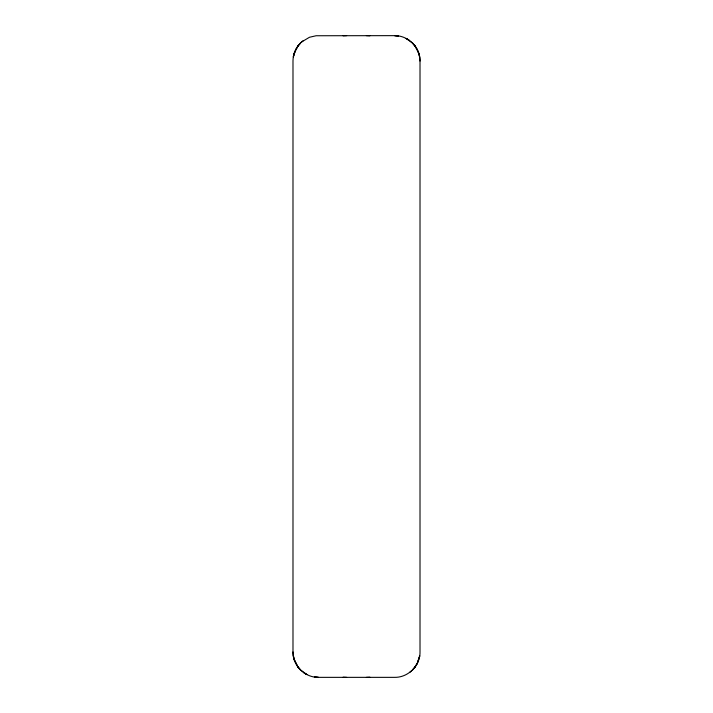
<?xml version="1.0" encoding="UTF-8"?>
<svg xmlns="http://www.w3.org/2000/svg" width="713" height="713" viewBox="0 0 713 713"><rect width="100%" height="100%" fill="white"/><g stroke="black" fill="none" stroke-linecap="round" stroke-linejoin="round"><path stroke-width="1.07" d="M301.733 41.88C296.26 46.639 292.99 53.787 292.99 61.051L292.99 651.949C292.669 665.532 304.87 677.626 318.399 677.35L394.601 677.35C408.166 677.662 420.314 665.532 420.01 651.949L420.01 61.051C420.331 47.468 408.13 35.374 394.601 35.65L316.117 35.748L309.46 37.272L301.733 41.88L303.462 40.498M409.538 672.502L411.267 671.12M343.122 35.81L346.625 35.65M366.375 677.35L369.878 677.19M366.375 35.65L369.878 35.81M343.122 677.19L346.625 677.35M409.494 40.472L406.134 38.422L412.569 43.092L415.109 46.158L412.569 43.092M303.506 672.528L306.866 674.578L300.431 669.908L297.891 666.842L300.431 669.908M419.699 57.076L420.01 61.051M292.99 651.949L293.301 655.924M294.237 53.208L293.301 57.076L295.761 49.518L297.909 46.167L294.237 53.208M419.699 655.924L417.239 663.482L415.091 666.833L417.239 663.482L419.699 655.924M300.431 43.092L297.847 46.122L300.503 43.154M415.153 666.878L412.569 669.908L415.153 666.878M398.576 35.962L394.601 35.65L398.576 35.98M318.399 677.35L314.424 677.038L318.399 677.35M417.239 49.518L415.153 46.122L418.683 53.234L417.239 49.518M297.847 666.878L294.317 659.766L297.847 666.878M419.191 54.66L418.763 53.208L419.609 57.093L419.191 54.66M294.237 659.792L293.391 655.907L294.237 659.792"/></g></svg>
